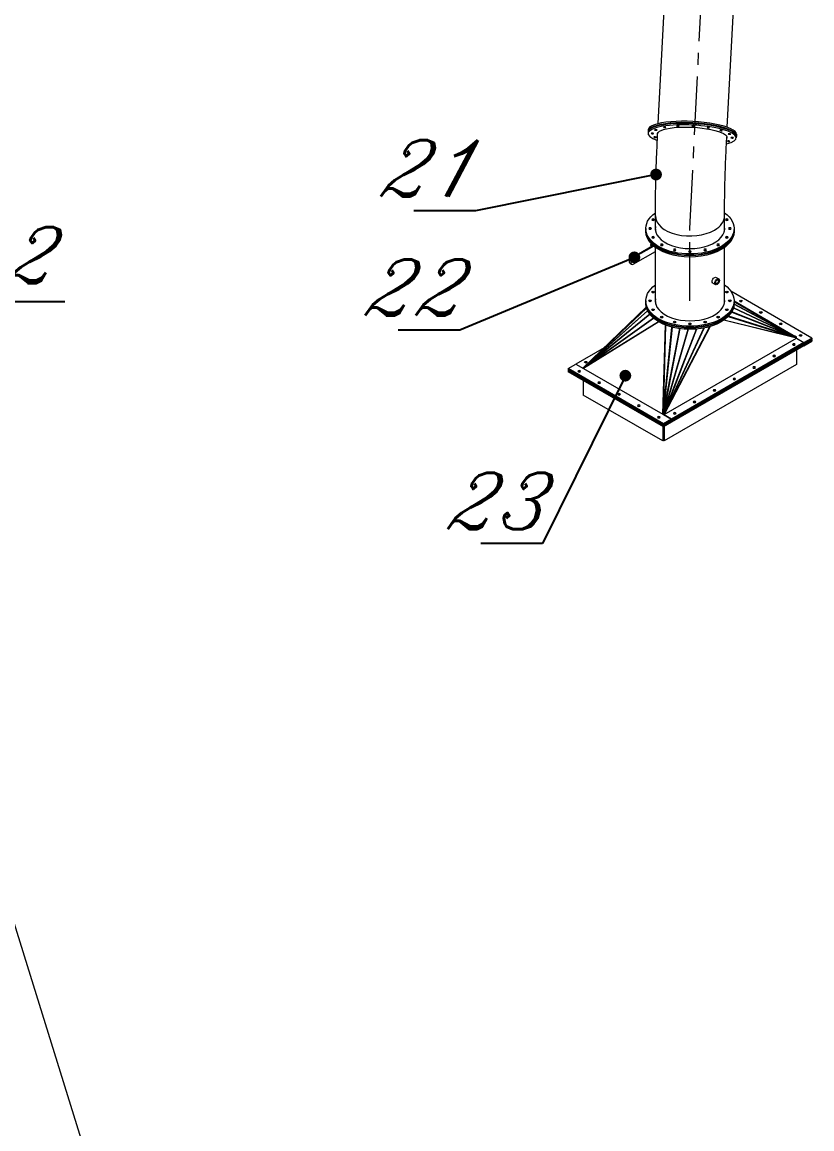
# Model space of a CAD drawing. Header units: inches. Extents: x -350577 to -266477, y -437959 to -377535.
# Drawn here: x -279051 to -274837, y -404171 to -398267 of the extents above; entities that cross this region are included whole.
import ezdxf

# ---------------------------------------------------------------- set-up
doc = ezdxf.new("R2010")
doc.units = ezdxf.units.IN
doc.header["$MEASUREMENT"] = 0
doc.linetypes.add('CENTER', pattern=[2, 1.25, -0.25, 0.25, -0.25])
doc.layers.add('CENTER       (itatec)', color=4, linetype='CENTER', lineweight=9)
doc.layers.add('ORGINAL (itatec)', color=3, linetype='Continuous', lineweight=9)
doc.styles.add('Geniso', font='geniso.shx', dxfattribs={"oblique": 15})
doc.dimstyles.new('scale 1b100', dxfattribs={"dimscale": 100, "dimtxt": 3, "dimasz": 2.5, "dimexe": 1, "dimexo": 1, "dimgap": 1, "dimtad": 1, "dimdec": 0, "dimzin": 0, "dimdsep": 46, "dimtxsty": 'Geniso', "dimcen": 0, "dimclrd": 1, "dimclre": 1, "dimclrt": 7, "dimadec": 0, "dimazin": 0, "dimtfac": 1, "dimtdec": 0, "dimtmove": 0, "dimatfit": 3, "dimfxl": 0.75, "dimtolj": 1, "dimtzin": 0, "dimarcsym": 0})

msp = doc.modelspace()

# ---------------------------------------------------------------- linework, layer by layer
at = {"layer": 'CENTER       (itatec)', "ltscale": 250}
msp.add_lwpolyline([(-275487.4, -399753.4), (-275487.4, -399368), (-275260.2, -394765.6, 0.070913), (-275276.6, -394589.2, 0.00495), (-275745.7, -392703, -1.292291)], format="xyb", dxfattribs=at)
at = {"layer": 'ORGINAL (itatec)', "extrusion": (1.66533e-16, 0.816497, 0.57735)}
for p, q in [((-275656.7, -398808.5), (-275444.3, -394752.1)), ((-275288.3, -398827.8), (-275075.8, -394771.4)), ((-275710.1, -398852.3), (-275710.5, -398860.1)), ((-275709.5, -398840.7), (-275709.9, -398848.5)), ((-275239.2, -398865.3), (-275239.6, -398873.1)), ((-275239.8, -398877), (-275240.2, -398884.7)), ((-275671.9, -399371.3), (-275671.9, -399301.3)), ((-275302.9, -399371.3), (-275302.9, -399301.4)), ((-275722.9, -399368), (-275722.9, -399374.5)), ((-275722.9, -399377.8), (-275722.9, -399384.3)), ((-275251.9, -399368), (-275251.9, -399374.5)), ((-275251.9, -399377.8), (-275251.9, -399384.3)), ((-275795.2, -399521.8), (-275685.1, -399458.3)), ((-275680.6, -399462.2), (-275789.5, -399525.1)), ((-275696.5, -399455.7), (-275696.5, -399456.3)), ((-275694, -399461.2), (-275694.5, -399460.9)), ((-275694.3, -399457), (-275694.3, -399457.6)), ((-275693.7, -399457.5), (-275693.7, -399457.5)), ((-275693.1, -399455.1), (-275693.1, -399455.1)), ((-275693.1, -399455.1), (-275693.1, -399455.1)), ((-275686.4, -399459), (-275693.1, -399455.1)), ((-275691.7, -399452.2), (-275691.7, -399452.2)), ((-275789.5, -399557.7), (-275671.9, -399489.9)), ((-275671.9, -399756.7), (-275671.9, -399468.8)), ((-275302.9, -399756.7), (-275302.9, -399468.8)), ((-275805.2, -399555.5), (-275799.5, -399558.7)), ((-275348.2, -399629), (-275334.1, -399637.2)), ((-275365.7, -399659.3), (-275351.6, -399667.5)), ((-275343.5, -399661.5), (-275344.1, -399661.8)), ((-275335.3, -399647.2), (-275335.3, -399646.5)), ((-275722.9, -399753.4), (-275722.9, -399759.9)), ((-274836.9, -399952.2), (-275268.8, -399702.8)), ((-275251.9, -399753.4), (-275251.9, -399759.9)), ((-275251.9, -399754.4), (-274919.1, -399948)), ((-274919.1, -399948), (-275251.9, -399758.4)), ((-275251.9, -399758.6), (-274918.9, -399948.3)), ((-276056.6, -400112), (-275721, -399787)), ((-275721, -399787), (-276056.6, -400112)), ((-275719.7, -399792.3), (-276056.6, -400112)), ((-276056.4, -400112.2), (-275719.6, -399792.6)), ((-275714.3, -399806.3), (-276056.4, -400112.2)), ((-276056.2, -400112.6), (-275714.1, -399806.7)), ((-275722.9, -399763.2), (-275722.9, -399769.7)), ((-275671.1, -399767.1), (-275671.2, -399767.8)), ((-275670.9, -399768.2), (-275671.2, -399767.8)), ((-275671.2, -399767.8), (-275671.2, -399767.8)), ((-275670.8, -399768.4), (-275671.1, -399768.2)), ((-275671.1, -399768.2), (-275670.4, -399771.1)), ((-275671.1, -399768.3), (-275671.1, -399768.2)), ((-275304.1, -399768.7), (-275303.8, -399768.5)), ((-275304, -399767.9), (-275303.8, -399767.7)), ((-275303.8, -399767.7), (-275303.9, -399767.5)), ((-275303.6, -399767.8), (-275303.8, -399767.7)), ((-275264.7, -399813.9), (-274918.3, -399950.3)), ((-274918.5, -399949.4), (-275264.3, -399813.2)), ((-275254.9, -399791.3), (-274918.5, -399949.4)), ((-274918.7, -399948.8), (-275254.8, -399790.8)), ((-274918.9, -399948.3), (-275252, -399771.3)), ((-275252, -399771.6), (-274918.7, -399948.8)), ((-275251.9, -399763.2), (-275251.9, -399769.7)), ((-275702.2, -399825.5), (-276056.2, -400112.6)), ((-276056, -400113), (-275701.9, -399825.8)), ((-275682.2, -399846.1), (-276056, -400113)), ((-276055.8, -400113.7), (-275681.7, -399846.6)), ((-275654.4, -399865.6), (-276055.8, -400113.7)), ((-275652.8, -399866.5), (-276055.6, -400114.1)), ((-274918.4, -399952.7), (-275307.4, -399857.4)), ((-274918.3, -399951.7), (-275306.3, -399856.6)), ((-275282.7, -399836.9), (-274918.3, -399951.7)), ((-274918.3, -399950.3), (-275281.7, -399835.8)), ((-275631.4, -400359), (-275618.6, -399882.6)), ((-275618.2, -399882.8), (-275630.9, -400359)), ((-275630.9, -400359), (-275583.2, -399893.9)), ((-275582.4, -399894.1), (-275630.1, -400359)), ((-275630.1, -400359), (-275541.5, -399902.1)), ((-275540.7, -399902.2), (-275629.3, -400359.1)), ((-275629.3, -400359.1), (-275497.1, -399905.6)), ((-275628.9, -400360.5), (-275453.2, -399904.2)), ((-275628.9, -400360.5), (-275453.2, -399904.2)), ((-275496.3, -399905.6), (-275628.9, -400360.5)), ((-275496.3, -399905.6), (-275628.9, -400360.5)), ((-275628.4, -400359.3), (-275453.2, -399904.2)), ((-275496.2, -399905.6), (-275628.4, -400359.3)), ((-275627.4, -400359.7), (-275413.5, -399898.8)), ((-275452, -399904.1), (-275627.4, -400359.7)), ((-275626.2, -400360.4), (-275381.3, -399891.1)), ((-275411.8, -399898.5), (-275626.2, -400360.4)), ((-275380.2, -399890.8), (-275625.6, -400361)), ((-275625.6, -400361), (-274918.4, -399952.7)), ((-274879.3, -399976.7), (-275586.4, -400385)), ((-274879.3, -399983.2), (-275586.4, -400391.5)), ((-274879.3, -399986.5), (-275586.4, -400394.8)), ((-274879.3, -399993), (-275586.4, -400401.3)), ((-274919.3, -399947.9), (-274928.4, -399942.6)), ((-274920.9, -399952.1), (-274918.3, -399951.7)), ((-274919.9, -399951.2), (-274918.3, -399950.3)), ((-274919.7, -399953.4), (-274879.3, -399976.7)), ((-274919.7, -399953.4), (-274879.3, -399976.7)), ((-274919.3, -399947.9), (-274919.3, -399947.9)), ((-274919.2, -399948.1), (-274919.1, -399948)), ((-274919.1, -399950), (-274918.5, -399949.4)), ((-274919, -399948.6), (-274918.9, -399948.3)), ((-274919, -399949.2), (-274918.7, -399948.8)), ((-274882.2, -399984.9), (-274879.3, -399986.5)), ((-274882.2, -399984.9), (-274879.3, -399986.5)), ((-274879.3, -399976.7), (-274836.9, -399952.2)), ((-274879.3, -399983.2), (-274836.9, -399958.7)), ((-274879.3, -399986.5), (-274836.9, -399962)), ((-274879.3, -399993), (-274836.9, -399968.5)), ((-274879.3, -399976.7), (-274879.3, -399983.2)), ((-274879.3, -399976.7), (-274879.3, -399983.2)), ((-274879.3, -399986.5), (-274879.3, -399993)), ((-274879.3, -399986.5), (-274879.3, -399993)), ((-274836.9, -399962), (-274839.7, -399960.4)), ((-274836.9, -399952.2), (-274836.9, -399958.7)), ((-274836.9, -399962), (-274836.9, -399968.5)), ((-275945.5, -400004.4), (-276095.6, -400091)), ((-274918.2, -400015.5), (-274918.2, -400093.1)), ((-276138, -400115.5), (-276095.6, -400091)), ((-276138, -400115.5), (-276138, -400122)), ((-275628.9, -400409.4), (-276138, -400115.5)), ((-276095.6, -400091), (-276055.6, -400114.1)), ((-276095.6, -400091), (-276055.6, -400114.1)), ((-276056.4, -400112.2), (-276056.6, -400112)), ((-276056.4, -400112.2), (-276056.6, -400112)), ((-276056.4, -400112.1), (-276056.4, -400112.2)), ((-276056.1, -400112.5), (-276056.4, -400112.2)), ((-276056.1, -400112.5), (-276056.4, -400112.2)), ((-276055.9, -400112.9), (-276056.2, -400112.6)), ((-276055.5, -400113.5), (-276056, -400113)), ((-276055.4, -400113.9), (-276055.8, -400113.7)), ((-276055.6, -400114.1), (-275631.4, -400359)), ((-274918.2, -400093.1), (-275625.3, -400501.3)), ((-275628.9, -400416), (-276138, -400122)), ((-276138, -400125.3), (-276135.2, -400123.7)), ((-276138, -400125.3), (-276138, -400131.8)), ((-275628.9, -400419.2), (-276138, -400125.3)), ((-275628.9, -400425.8), (-276138, -400131.8)), ((-276056.7, -400178.8), (-276056.7, -400256.4)), ((-275632.4, -400501.3), (-276056.7, -400256.4)), ((-275628.9, -400360.5), (-275631.4, -400359)), ((-275628.9, -400360.5), (-275630.9, -400359)), ((-275628.9, -400360.5), (-275630.1, -400359)), ((-275628.9, -400360.5), (-275629.3, -400359.1)), ((-275628.9, -400360.5), (-275628.4, -400359.3)), ((-275628.9, -400360.5), (-275627.4, -400359.7)), ((-275628.9, -400360.5), (-275626.2, -400360.4)), ((-275628.9, -400360.5), (-275586.4, -400385)), ((-275586.4, -400385), (-275628.9, -400360.5)), ((-275628.9, -400360.5), (-275625.6, -400361)), ((-275586.4, -400385), (-275628.9, -400409.4)), ((-275586.4, -400391.5), (-275628.9, -400416)), ((-275586.4, -400394.8), (-275628.9, -400419.2)), ((-275586.4, -400401.3), (-275628.9, -400425.8)), ((-275628.9, -400409.4), (-275628.9, -400416)), ((-275589.3, -400393.1), (-275586.4, -400394.8)), ((-275586.4, -400394.8), (-275589.3, -400393.1)), ((-275586.4, -400385), (-275586.4, -400391.5)), ((-275586.4, -400385), (-275586.4, -400391.5)), ((-275586.4, -400394.8), (-275586.4, -400401.3)), ((-275586.4, -400394.8), (-275586.4, -400401.3)), ((-275632.4, -400423.7), (-275632.4, -400501.3)), ((-275628.9, -400419.2), (-275628.9, -400425.8)), ((-275628.9, -400425.8), (-275628.9, -400499.3)), ((-275628.9, -400425.8), (-275628.9, -400499.3)), ((-275625.3, -400423.7), (-275625.3, -400501.3)), ((-275628.9, -400499.3), (-275632.4, -400501.3)), ((-275625.3, -400501.3), (-275628.9, -400499.3))]:
    msp.add_line(p, q, dxfattribs=at)
at = {"layer": 'ORGINAL (itatec)', "extrusion": (-5.55112e-17, 0.816497, 0.57735)}
msp.add_line((-278521.7, -404913.3), (-279156.6, -402865.8), dxfattribs=at)
at = {"layer": 'ORGINAL (itatec)'}
for centre, major_axis, ratio, start_param, end_param in [((-275475.3, -398872.4), (235.2, -12.3), 0.238927, -0.670031, 3.81277), ((-275474.7, -398860.8), (235.2, -12.3), 0.238927, -0.034522, 3.176115), ((-275474.9, -398864.7), (235.2, -12.3), 0.238927, 0, 3.141593), ((-275474.3, -398853), (235.2, -12.3), 0.238927, 0, 3.141593), ((-275684.2, -399327.5), (-7, 0), 0.57735, -2.200636, -0.940957), ((-275487.4, -399301.3), (-184.5, 0), 0.57735, -0.000953, 2.356194), ((-275487.4, -399301.3), (-184.5, 0), 0.57735, 0, 2.356194), ((-275487.4, -399301.3), (184.5, 0), 0.57735, -0.785398, 0), ((-275290.7, -399327.5), (-7, 0), 0.57735, -2.200636, -0.940957), ((-275700.4, -399374.5), (-7, 0), 0.57735, -2.200636, -0.940957), ((-275487.4, -399368), (-185.5, 0), 0.57735, -0.103877, 3.245478), ((-275487.4, -399374.5), (-185.5, 0), 0.57735, -0.103877, -0.0305), ((-275487.4, -399377.8), (-185.5, 0), 0.57735, -0.103877, -0.045759), ((-275487.4, -399384.3), (-185.5, 0), 0.57735, -0.105256, -0.076312), ((-275487.4, -399371.3), (-184.5, 0), 0.57735, 0, 0.162624), ((-275487.4, -399381.1), (-184.5, 0), 0.57735, -0.046002, -0.017008), ((-275487.4, -399371.3), (184.5, 0), 0.57735, -0.162653, 0), ((-275487.4, -399381.1), (184.5, 0), 0.57735, 0.017008, 0.046012), ((-275487.4, -399384.3), (185.5, 0), 0.57735, 0.076312, 0.105263), ((-275487.4, -399374.5), (185.5, 0), 0.57735, 0.0305, 0.103886), ((-275487.4, -399377.8), (185.5, 0), 0.57735, 0.045759, 0.103886), ((-275274.4, -399374.5), (-7, 0), 0.57735, -2.200636, -0.940957), ((-275688.4, -399452.9), (-4.6, -7.97), 0.57735, -1.529707, -0.249616), ((-275684.2, -399421.6), (-7, 0), 0.57735, -2.200636, -0.940957), ((-275638.1, -399461.5), (-7, 0), 0.57735, -2.200636, -0.940957), ((-275336.8, -399461.5), (-7, 0), 0.57735, -2.200636, -0.940957), ((-275290.7, -399421.6), (-7, 0), 0.57735, -2.200636, -0.940957), ((-275789.5, -399541.4), (-10, -17.3), 0.57735, -2.356194, 0.785398), ((-275569, -399488.2), (-7, 0), 0.57735, -2.200636, -0.940957), ((-275487.4, -399497.5), (-7, 0), 0.57735, -2.200636, -0.940957), ((-275405.9, -399488.2), (-7, 0), 0.57735, -2.200636, -0.940957), ((-275342.8, -399652.3), (8.7, 15.2), 0.57735, -5.497787, 0.785398), ((-275684.2, -399706.3), (-7, 0), 0.57735, -3.926991, 2.356194), ((-275290.7, -399706.3), (-7, 0), 0.57735, -3.926991, 2.356194), ((-275700.4, -399753.4), (-7, 0), 0.57735, -3.926991, 2.356194), ((-275487.4, -399753.4), (-185.5, 0), 0.57735, -0.103882, 3.245474), ((-275487.4, -399759.9), (-185.5, 0), 0.57735, -0.103882, -0.0305), ((-275487.4, -399763.2), (-185.5, 0), 0.57735, -0.103882, -0.045759), ((-275487.4, -399769.7), (-185.5, 0), 0.57735, -0.10526, -0.076312), ((-275487.4, -399756.7), (-184.5, 0), 0.57735, 0, 0.162642), ((-275487.4, -399756.7), (184.5, 0), 0.57735, -0.162642, 0), ((-275487.4, -399769.7), (185.5, 0), 0.57735, 0.076312, 0.10526), ((-275487.4, -399759.9), (185.5, 0), 0.57735, 0.0305, 0.103882), ((-275487.4, -399763.2), (185.5, 0), 0.57735, 0.045759, 0.103882), ((-275274.4, -399753.4), (-7, 0), 0.57735, -3.926991, 2.356194), ((-275215.2, -399754.2), (-7, 0), 0.57735, -3.926991, 2.356194), ((-275684.2, -399800.5), (-7, 0), 0.57735, -3.926991, 2.356194), ((-275290.7, -399800.5), (-7, 0), 0.57735, -3.926991, 2.356194), ((-275109.1, -399815.4), (-7, 0), 0.57735, -3.926991, 2.356194), ((-275638.1, -399840.3), (-7, 0), 0.57735, -3.926991, 2.356194), ((-275569, -399867), (-7, 0), 0.57735, -3.926991, 2.356194), ((-275487.4, -399876.4), (-7, 0), 0.57735, -3.926991, 2.356194), ((-275405.9, -399867), (-7, 0), 0.57735, -3.926991, 2.356194), ((-275336.8, -399840.3), (-7, 0), 0.57735, -3.926991, 2.356194), ((-275003.1, -399876.7), (-7, 0), 0.57735, -3.926991, 2.356194), ((-274897, -399937.9), (-7, 0), 0.57735, -3.926991, 2.356194), ((-274932.4, -399993.4), (-7, 0), 0.57735, -2.200636, -0.940957), ((-275038.4, -400054.7), (-7, 0), 0.57735, -2.200636, -0.940957), ((-276042.5, -400080.8), (7, 0), 0.57735, -3.926991, 2.356194), ((-275144.5, -400115.9), (-7, 0), 0.57735, -2.200636, -0.940957), ((-276077.9, -400136.3), (-7, 0), 0.57735, -2.200636, -0.940957), ((-275250.6, -400177.2), (-7, 0), 0.57735, -2.200636, -0.940957), ((-275971.8, -400197.6), (-7, 0), 0.57735, -2.200636, -0.940957), ((-275865.7, -400258.8), (-7, 0), 0.57735, -2.200636, -0.940957), ((-275356.6, -400238.4), (-7, 0), 0.57735, -2.200636, -0.940957), ((-275759.7, -400320), (-7, 0), 0.57735, -2.200636, -0.940957), ((-275462.7, -400299.6), (-7, 0), 0.57735, -2.200636, -0.940957), ((-275653.6, -400381.3), (-7, 0), 0.57735, -2.200636, -0.940957), ((-275568.8, -400360.9), (-7, 0), 0.57735, -2.200636, -0.940957)]:
    msp.add_ellipse(centre, major_axis=major_axis, ratio=ratio, start_param=start_param, end_param=end_param, dxfattribs=at)
at = {"layer": 'ORGINAL (itatec)', "extrusion": (1.07503e-16, 3.27893e-16, -1)}
msp.add_ellipse((-275469.8, -398810.1), major_axis=(6.99, -0.37), ratio=0.238927, start_param=-2.036672, end_param=-1.085032, dxfattribs=at)
at = {"layer": 'ORGINAL (itatec)', "extrusion": (1.41223e-16, 1.10435e-15, -1)}
for centre in [(-275688, -398860.7), (-275669.9, -398842.2), (-275622.2, -398828.3), (-275552.2, -398821.1), (-275470.4, -398821.7), (-275389.4, -398830.1), (-275277, -398863.8), (-275673.7, -398881), (-275280.8, -398902.6), (-275262.7, -398884.1)]:
    msp.add_ellipse(centre, major_axis=(-6.99, 0.37), ratio=0.238927, start_param=-3.916287, end_param=2.366898, dxfattribs=at)
at = {"layer": 'ORGINAL (itatec)', "extrusion": (1.20801e-16, 3.82784e-16, -1)}
msp.add_ellipse((-275475.3, -398872.4), major_axis=(-185.2, 9.7), ratio=0.238927, start_param=-0.104088, end_param=3.24526, dxfattribs=at)
at = {"layer": 'ORGINAL (itatec)', "extrusion": (-7.94932e-17, 6.7121e-16, -1)}
msp.add_ellipse((-275474.9, -398864.7), major_axis=(-185.2, 9.7), ratio=0.238927, start_param=-0.103883, end_param=-0.087749, dxfattribs=at)
at = {"layer": 'ORGINAL (itatec)', "extrusion": (7.52958e-17, 7.74278e-16, -1)}
msp.add_ellipse((-275475.1, -398868.5), major_axis=(-184.2, 9.7), ratio=0.238927, start_param=0, end_param=0.017625, dxfattribs=at)
at = {"layer": 'ORGINAL (itatec)', "extrusion": (2.01806e-16, 9.34413e-16, -1)}
msp.add_ellipse((-275321.5, -398844.8), major_axis=(-6.99, 0.37), ratio=0.238927, start_param=-3.916287, end_param=2.366898, dxfattribs=at)
at = {"layer": 'ORGINAL (itatec)', "extrusion": (4.15764e-17, -2.17762e-18, -1)}
msp.add_ellipse((-275475.1, -398868.5), major_axis=(184.2, -9.7), ratio=0.238927, start_param=-0.017625, end_param=0, dxfattribs=at)
at = {"layer": 'ORGINAL (itatec)', "extrusion": (-4.60661e-17, 4.47111e-16, -1)}
msp.add_ellipse((-275474.9, -398864.7), major_axis=(185.2, -9.7), ratio=0.238927, start_param=0.087749, end_param=0.10388, dxfattribs=at)
at = {"layer": 'ORGINAL (itatec)', "extrusion": (-9.03504e-17, 5.55112e-17, -1)}
msp.add_ellipse((-275487.4, -399368), major_axis=(235.5, 0), ratio=0.57735, start_param=-0.67041, end_param=3.812401, dxfattribs=at)
at = {"layer": 'ORGINAL (itatec)', "extrusion": (1.39567e-17, 1.66533e-16, -1)}
for centre in [(-275684.2, -399320.9), (-275290.7, -399320.9), (-275700.4, -399368), (-275274.4, -399368), (-275684.2, -399415.1), (-275638.1, -399455), (-275290.7, -399415.1), (-275569, -399481.6), (-275487.4, -399491), (-275405.9, -399481.6)]:
    msp.add_ellipse(centre, major_axis=(7, 0), ratio=0.57735, start_param=-5.497787, end_param=0.785398, dxfattribs=at)
at = {"layer": 'ORGINAL (itatec)', "extrusion": (5.77424e-17, 1.66533e-16, -1)}
msp.add_ellipse((-275487.4, -399377.8), major_axis=(235.5, 0), ratio=0.57735, start_param=-0.012011, end_param=3.153603, dxfattribs=at)
at = {"layer": 'ORGINAL (itatec)', "extrusion": (1.84889e-32, 5.55112e-17, -1)}
for centre in [(-275487.4, -399374.5), (-275487.4, -399769.7)]:
    msp.add_ellipse(centre, major_axis=(235.5, 0), ratio=0.57735, start_param=0, end_param=3.141593, dxfattribs=at)
at = {"layer": 'ORGINAL (itatec)', "extrusion": (-3.45265e-17, 2.77556e-16, -1)}
msp.add_ellipse((-275487.4, -399384.3), major_axis=(235.5, 0), ratio=0.57735, start_param=0, end_param=3.141593, dxfattribs=at)
at = {"layer": 'ORGINAL (itatec)', "extrusion": (5.92297e-17, 1.581e-16, -1)}
msp.add_ellipse((-275688.9, -399452.5), major_axis=(-5, -8.66), ratio=0.57735, start_param=0.010393, end_param=1.565279, dxfattribs=at)
at = {"layer": 'ORGINAL (itatec)', "extrusion": (-2.60689e-16, 2.14608e-16, -1)}
msp.add_ellipse((-275689.5, -399452.2), major_axis=(-5, -8.66), ratio=0.57735, start_param=0, end_param=1.584577, dxfattribs=at)
at = {"layer": 'ORGINAL (itatec)', "extrusion": (-4.0637e-17, 1.51659e-16, -1)}
msp.add_ellipse((-275690, -399451.9), major_axis=(4.6, 7.97), ratio=0.57735, start_param=-2.356194, end_param=-1.549635, dxfattribs=at)
at = {"layer": 'ORGINAL (itatec)', "extrusion": (-2.32933e-16, 2.62682e-16, -1)}
msp.add_ellipse((-275687.2, -399453.5), major_axis=(5, 8.66), ratio=0.57735, start_param=-2.677864, end_param=-1.632556, dxfattribs=at)
at = {"layer": 'ORGINAL (itatec)', "extrusion": (-1.81141e-16, 2.96878e-16, -1)}
msp.add_ellipse((-275687.8, -399453.2), major_axis=(4.6, 7.97), ratio=0.57735, start_param=-2.356194, end_param=-1.632055, dxfattribs=at)
at = {"layer": 'ORGINAL (itatec)', "extrusion": (-3.69184e-17, 2.13611e-16, -1)}
for centre, major_axis, start_param, end_param in [((-275686.7, -399453.8), (5, 8.66), -2.290191, -1.650766), ((-275795.2, -399538.2), (-10, -17.3), 0, 2.356194)]:
    msp.add_ellipse(centre, major_axis=major_axis, ratio=0.57735, start_param=start_param, end_param=end_param, dxfattribs=at)
at = {"layer": 'ORGINAL (itatec)', "extrusion": (-1.12748e-16, 1.93293e-16, -1)}
msp.add_ellipse((-275683.5, -399455.7), major_axis=(7.7, 13.3), ratio=0.57735, start_param=-2.020832, end_param=-2.020775, dxfattribs=at)
at = {"layer": 'ORGINAL (itatec)', "extrusion": (-6.09555e-17, 2.27489e-16, -1)}
for centre, major_axis, start_param, end_param in [((-275683.5, -399455.7), (7.7, 13.3), -1.64445, -1.64436), ((-275357, -399644.2), (-8.7, -15.2), 0, 2.256265), ((-275344.1, -399651.6), (-6.2, -10.8), -0.785398, -0.103426)]:
    msp.add_ellipse(centre, major_axis=major_axis, ratio=0.57735, start_param=start_param, end_param=end_param, dxfattribs=at)
at = {"layer": 'ORGINAL (itatec)', "extrusion": (1.39567e-17, -2.77556e-16, -1)}
for centre in [(-275336.8, -399455), (-274932.4, -399986.9), (-275038.4, -400048.1), (-275144.5, -400109.4), (-276077.9, -400129.8), (-275250.6, -400170.6), (-275971.8, -400191), (-275356.6, -400231.9), (-275865.7, -400252.3), (-275462.7, -400293.1), (-275759.7, -400313.5), (-275568.8, -400354.3), (-275653.6, -400374.7)]:
    msp.add_ellipse(centre, major_axis=(7, 0), ratio=0.57735, start_param=-5.497787, end_param=0.785398, dxfattribs=at)
at = {"layer": 'ORGINAL (itatec)', "extrusion": (-2.12615e-16, 1.86852e-16, -1)}
msp.add_ellipse((-275357, -399644.2), major_axis=(8.7, 15.2), ratio=0.57735, start_param=-0.685469, end_param=0, dxfattribs=at)
at = {"layer": 'ORGINAL (itatec)', "extrusion": (-2.7357e-16, 4.14341e-16, -1)}
msp.add_ellipse((-275342.8, -399652.3), major_axis=(-6.3, -10.8), ratio=0.57735, start_param=-3.926991, end_param=2.356194, dxfattribs=at)
at = {"layer": 'ORGINAL (itatec)', "extrusion": (-2.08896e-16, 2.48804e-16, -1)}
msp.add_ellipse((-275343.5, -399651.9), major_axis=(5.8, 10.1), ratio=0.57735, start_param=-0.588691, end_param=2.356194, dxfattribs=at)
at = {"layer": 'ORGINAL (itatec)', "extrusion": (-1.29348e-16, 3.31074e-16, -1)}
msp.add_ellipse((-275344.1, -399651.6), major_axis=(6.3, 10.8), ratio=0.57735, start_param=0.103426, end_param=0.785398, dxfattribs=at)
at = {"layer": 'ORGINAL (itatec)', "extrusion": (-1.47377e-17, 1.11022e-16, -1)}
msp.add_ellipse((-275487.4, -399753.4), major_axis=(235.5, 0), ratio=0.57735, start_param=-0.670615, end_param=3.812208, dxfattribs=at)
at = {"layer": 'ORGINAL (itatec)', "extrusion": (-1.77422e-16, 3.5883e-16, -1)}
msp.add_ellipse((-275343.5, -399651.9), major_axis=(-5.8, -10.1), ratio=0.57735, start_param=-0.785398, end_param=0.588691, dxfattribs=at)
at = {"layer": 'ORGINAL (itatec)', "extrusion": (-2.25954e-17, 1.11022e-16, -1)}
msp.add_ellipse((-275487.4, -399759.9), major_axis=(235.5, 0), ratio=0.57735, start_param=0, end_param=3.141593, dxfattribs=at)
at = {"layer": 'ORGINAL (itatec)', "extrusion": (-7.58892e-17, 1.66533e-16, -1)}
for centre in [(-275700.4, -399759.9), (-275290.7, -399712.9), (-275274.4, -399759.9), (-275684.2, -399807), (-275569, -399873.5), (-275487.4, -399882.9)]:
    msp.add_ellipse(centre, major_axis=(7, 0), ratio=0.57735, start_param=-2.200636, end_param=-0.940957, dxfattribs=at)
at = {"layer": 'ORGINAL (itatec)', "extrusion": (-9.36338e-17, 1.11022e-16, -1)}
for centre in [(-275684.2, -399712.9), (-275290.7, -399807), (-275405.9, -399873.5)]:
    msp.add_ellipse(centre, major_axis=(7, 0), ratio=0.57735, start_param=-2.200636, end_param=-0.940957, dxfattribs=at)
at = {"layer": 'ORGINAL (itatec)', "extrusion": (3.284e-17, 5.55112e-17, -1)}
for centre in [(-275215.2, -399760.7), (-275109.1, -399822), (-275003.1, -399883.2), (-274897, -399944.5)]:
    msp.add_ellipse(centre, major_axis=(7, 0), ratio=0.57735, start_param=-2.200636, end_param=-0.940957, dxfattribs=at)
at = {"layer": 'ORGINAL (itatec)', "extrusion": (1.1976e-17, 5.55112e-17, -1)}
msp.add_ellipse((-275487.4, -399763.2), major_axis=(235.5, 0), ratio=0.57735, start_param=-0.012011, end_param=3.153603, dxfattribs=at)
at = {"layer": 'ORGINAL (itatec)', "extrusion": (-5.75753e-17, 1.11022e-16, -1)}
msp.add_ellipse((-275638.1, -399846.9), major_axis=(7, 0), ratio=0.57735, start_param=-2.200636, end_param=-0.940957, dxfattribs=at)
at = {"layer": 'ORGINAL (itatec)', "extrusion": (-1.314e-16, 4.2575e-28, -1)}
msp.add_ellipse((-275336.8, -399846.9), major_axis=(7, 0), ratio=0.57735, start_param=-2.200636, end_param=-0.940957, dxfattribs=at)
at = {"layer": 'ORGINAL (itatec)', "extrusion": (6.88985e-17, -5.55112e-17, -1)}
msp.add_ellipse((-276042.5, -400087.3), major_axis=(7, 0), ratio=0.57735, start_param=-2.200636, end_param=-0.940957, dxfattribs=at)
at = {"layer": 'ORGINAL (itatec)'}
for points, knots in [([(-275671.9, -399301.3), (-275671.9, -399275.7), (-275671.8, -399248.7), (-275671.1, -399192.5), (-275670.5, -399163.4), (-275669.1, -399103.8), (-275668.3, -399073.4), (-275666.2, -399012), (-275665, -398981), (-275662.4, -398919.5), (-275661, -398888.9), (-275659.4, -398858.9)], [4.712389, 4.712389, 4.712389, 4.712389, 4.8840242, 4.8840242, 5.0556594, 5.0556594, 5.2272946, 5.2272946, 5.3989298, 5.3989298, 5.570565, 5.570565, 5.570565, 5.570565]), ([(-275302.9, -399301.3), (-275302.9, -399277.4), (-275302.8, -399251.9), (-275302.1, -399198.6), (-275301.6, -399170.8), (-275300.3, -399113.7), (-275299.4, -399084.5), (-275297.5, -399025.4), (-275296.3, -398995.6), (-275293.8, -398936.4), (-275292.4, -398907), (-275290.9, -398878.2)], [4.712389, 4.712389, 4.712389, 4.712389, 4.8840242, 4.8840242, 5.0556594, 5.0556594, 5.2272946, 5.2272946, 5.3989298, 5.3989298, 5.570565, 5.570565, 5.570565, 5.570565]), ([(-275693.7, -399457.5), (-275693.8, -399457.6), (-275693.8, -399457.7), (-275693.9, -399458.4), (-275693.9, -399459), (-275694, -399460.3), (-275694, -399460.9), (-275694, -399462.1), (-275694, -399462.7), (-275693.9, -399463.3), (-275693.9, -399463.3), (-275693.9, -399463.3)], [34.251004, 34.251004, 34.251004, 34.251004, 34.81835, 34.81835, 37.754399, 37.754399, 40.690448, 40.690448, 43.626497, 43.626497, 43.641407, 43.641407, 43.641407, 43.641407]), ([(-275693.1, -399455.1), (-275693.3, -399455.4), (-275693.4, -399455.8), (-275693.6, -399456.5), (-275693.7, -399457), (-275693.7, -399457.5)], [70.557899, 70.557899, 70.557899, 70.557899, 72.575316, 72.575316, 74.944102, 74.944102, 74.944102, 74.944102]), ([(-275693, -399454.8), (-275693, -399454.8), (-275693.1, -399454.9), (-275693.1, -399454.9), (-275693.1, -399455), (-275693.1, -399455), (-275693.1, -399455.1), (-275693.2, -399455.1), (-275693.2, -399455.2), (-275693.2, -399455.2), (-275693.2, -399455.3), (-275693.2, -399455.3)], [2.5996621, 2.5996621, 2.5996621, 2.5996621, 2.60647722, 2.60647722, 2.61329235, 2.61329235, 2.62010748, 2.62010748, 2.6269226, 2.6269226, 2.63373773, 2.63373773, 2.63373773, 2.63373773]), ([(-275691.7, -399452.2), (-275692, -399452.8), (-275692.3, -399453.3), (-275692.8, -399454.2), (-275693, -399454.7), (-275693.1, -399455.1)], [6.439672, 6.439672, 6.439672, 6.439672, 8.808459, 8.808459, 10.825875, 10.825875, 10.825875, 10.825875])]:
    msp.add_open_spline(points, degree=3, knots=knots, dxfattribs=at)
msp.add_open_spline([(-275691.6, -399452.1), (-275691.6, -399452.1), (-275691.7, -399452.2), (-275691.7, -399452.2)], degree=3, dxfattribs=at)

# ---------------------------------------------------------------- texts
at = {"layer": 'ORGINAL (itatec)', "color": 7, "char_height": 300, "attachment_point": 5, "style": 'Geniso'}
for s, insert in [('{\\Fitalic|c0;21}', (-276879.5, -399046.7)), ('{\\Fitalic|c0;80,81,82}', (-279826.7, -399555.9)), ('{\\Fitalic|c0;22}', (-276963.3, -399682.9)), ('{\\Fitalic|c0;23}', (-276522.2, -400821.1))]:
    msp.add_mtext(s, dxfattribs=dict(at, insert=insert))

# ---------------------------------------------------------------- leaders
at = {"layer": 'ORGINAL (itatec)'}
for points, override in [([(-275668.4, -399080), (-276631.4, -399274.3), (-276960.1, -399274.3)], {"dimldrblk": 'DotSmall'}), ([(-275783.9, -399521.8), (-276715.2, -399910.5), (-277043.9, -399910.5)], {"dimldrblk": 'DotSmall'}), ([(-281024.6, -400447.7), (-280912.3, -399757.6), (-278822.6, -399757.6)], {"dimasz": 1.5, "dimldrblk": 'DotSmall'}), ([(-275832.1, -400153.1), (-276274.1, -401048.7), (-276602.8, -401048.7)], {"dimldrblk": 'DotSmall'})]:
    msp.add_leader(points, dimstyle='scale 1b100', override=override, dxfattribs=at)

doc.saveas('drawing.dxf')
